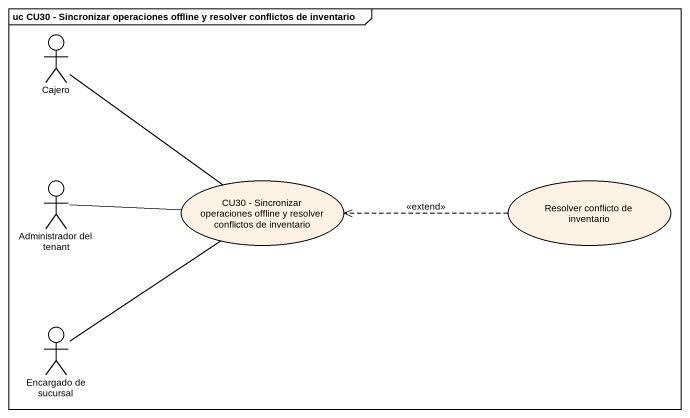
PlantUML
@startuml
mainframe uc CU30 - Sincronizar operaciones offline y resolver conflictos de inventario
actor Cajero
actor "Administrador del tenant" as Administrador_del_tenant
usecase "CU30 - Sincronizar operaciones offline y resolver conflictos de inventario" as CU30_Sincronizar
usecase "Resolver conflicto de inventario" as Resolver_conflicto_de
actor "Encargado de sucursal" as Encargado_de_sucursal
Cajero -- CU30_Sincronizar
Administrador_del_tenant -right- CU30_Sincronizar
Resolver_conflicto_de .left.> CU30_Sincronizar : <<extend>>
Encargado_de_sucursal -up- CU30_Sincronizar
@enduml
